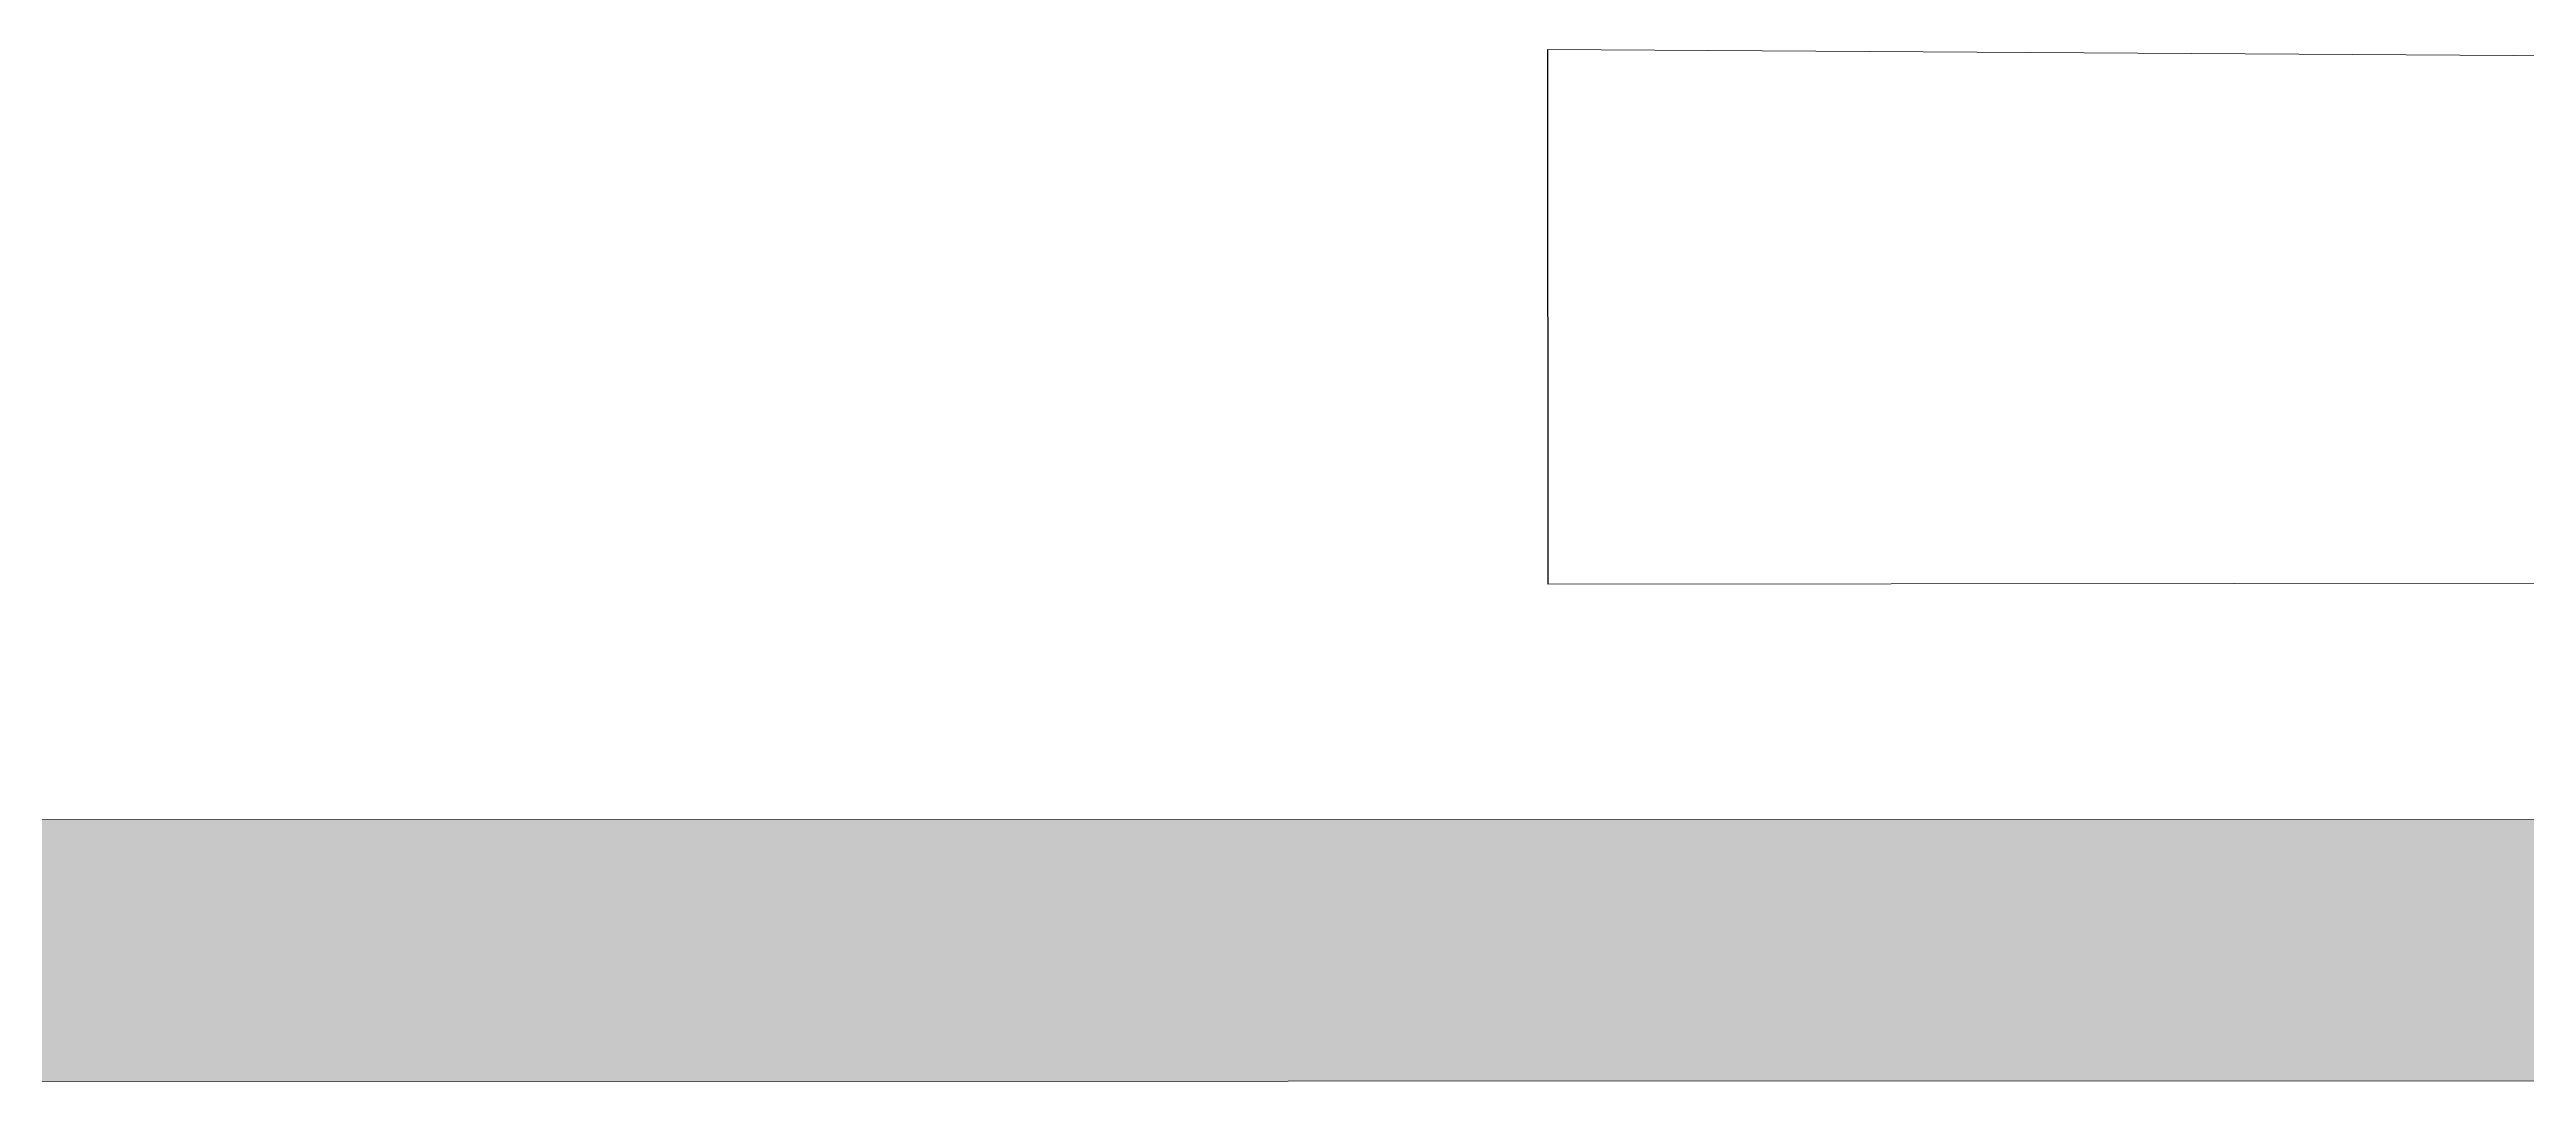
# Model space of a CAD drawing. Header units: millimetres. Extents: x -741734 to 900748, y -161760 to 44149.
# Drawn here: x -180046 to -142152, y -44088 to -28287 of the extents above; entities that cross this region are included whole.
import ezdxf

# ---------------------------------------------------------------- set-up
doc = ezdxf.new("R2010")
doc.units = ezdxf.units.MM
doc.header["$LTSCALE"] = 100
doc.header["$MEASUREMENT"] = 0
doc.layers.get('Defpoints').update_dxf_attribs({"color": 6, "lineweight": 0})
for name, color, linetype, lineweight in [('1', 1, 'Continuous', 18), ('8', 251, 'Continuous', 0), ('Trench', 30, 'Continuous', 15)]:
    doc.layers.add(name, color=color, linetype=linetype, lineweight=lineweight)
doc.styles.add('Metro-Text', font='arial.ttf')
doc.dimstyles.new('Zoom_1_200', dxfattribs={"dimscale": 0.2, "dimtxt": 1.6, "dimasz": 1, "dimexe": 0.5, "dimexo": 1, "dimgap": 0.5, "dimtad": 3, "dimdec": 0, "dimlfac": 1000, "dimdsep": 46, "dimtxsty": 'Metro-Text', "dimcen": 0, "dimclrd": 8, "dimclre": 8, "dimclrt": 7, "dimadec": 0, "dimazin": 0, "dimtfac": 1, "dimtdec": 0, "dimtix": 1, "dimtmove": 1, "dimatfit": 3, "dimfxl": 1, "dimtolj": 1, "dimlwd": -1, "dimlwe": -1, "dimarcsym": 2})

# ---------------------------------------------------------------- blocks, each defined once
blk = doc.blocks.new('*D89')
at = {"color": 8, "transparency": 16777216}
for p, q in [((-157129.8466697324, -28287.28796113321), (-157129.7466697793, -28287.28786430752)), ((-157129.846476081, -28287.48796103946), (-157121.9265214078, -36467.08412668284)), ((-157121.9263277564, -36467.28412658909), (-157121.8263278033, -36467.28402976339))]:
    blk.add_line(p, q, dxfattribs=at)
for points in [[(-157129.8131427633, -28287.48792876423), (-157129.8798093987, -28287.4879933147), (-157129.8466697324, -28287.28796113321)], [(-157121.8931880901, -36467.08409440761), (-157121.9598547255, -36467.08415895807), (-157121.9263277564, -36467.28412658909)]]:
    blk.add_solid(points, dxfattribs=at)
at = {"layer": 'Defpoints', "color": 0, "transparency": 16777216}
for p in [(-157129.8466718581, -28287.28796113527), (-157121.9263288218, -36467.28412659012), (-157121.9263277564, -36467.28412658909)]:
    blk.add_point(p, dxfattribs=at)
at = {"color": 7, "transparency": 16777216, "insert": (-157125.6231155118, -32377.2857888384), "char_height": 0.3200000000000001, "attachment_point": 5, "rotation": 270.055477046264, "style": 'Metro-Text', "bg_fill": 3, "box_fill_scale": 1.25, "bg_fill_color": 256, "bg_fill_true_color": 13158600, "bg_fill_transparency": 0}
blk.add_mtext('\\A1;8180000', dxfattribs=at)

msp = doc.modelspace()

# ---------------------------------------------------------------- hatches: boundary and pattern name
at = {"layer": '8'}
h = msp.add_hatch(dxfattribs=at)
h.set_pattern_fill('GRASS', color=256, scale=50, angle=-61.06127413423579)
h.set_pattern_definition([(90.03598324779806, (-33384.30135271559, 11158.57318737824), (-898.5894184320982, 897.461451371485), [238.125, -1557.926224]), (45.0359832477981, (-33384.30135271559, 11158.57318737824), (-898.5894185390806, 897.4614514783334), [238.125, -1031.875]), (135.0359832477981, (-33384.30135271559, 11158.57318737824), (-897.4614514783334, -898.5894185390805), [238.125, -1031.875])])
h.paths.add_polyline_path([(177066.1526040582, -39989.86066346346), (-30609.89173346269, -40046.19945780408), (-30609.89175292803, -44046.45577167159), (179277.8000409193, -43989.8607254339)])
h.paths.add_polyline_path([(-30072.93017794914, -40035.61948973626), (-249788.4264259969, -40087.5565547142), (-247576.7790569703, -44087.55649399896), (-30072.93019724847, -44035.87579602013)])

# ---------------------------------------------------------------- linework, layer by layer
at = {"layer": '1'}
for p, q in [((177066.1526040582, -39989.86066346346), (-249788.4264262633, -40087.55655472526)), ((179277.8000409193, -43989.8607254339), (-247576.7790572366, -44087.55649401002))]:
    msp.add_line(p, q, dxfattribs=at)
at = {"layer": 'Trench'}
for q in [(-157129.846671592, -28287.28796112421), (-30142.94958910509, -36344.33577774603)]:
    msp.add_line((-157121.9263287643, -36467.28412669442), q, dxfattribs=at)
at = {"layer": 'Trench', "flags": 128}
msp.add_lwpolyline([(-157129.846671592, -28287.28796112421), (-115262.6314588059, -28546.79923729599), (-79580.66178051638, -28985.37020033924)], dxfattribs=at)

# ---------------------------------------------------------------- next in the draw order: dimensions: what is measured, and where the dimension line sits
dim = msp.add_linear_dim(base=(-157121.9263277564, -36467.28412658909), p1=(-157129.8466718581, -28287.28796113527), p2=(-157121.9263288218, -36467.28412659011), angle=90.05547704626396, dimstyle='Zoom_1_200', override={"dimfxl": 4, "dimfxlon": 1, "dimtfill": 1, "dimtfillclr": 11})
dim.commit()
dim.dimension.update_dxf_attribs({"geometry": '*D89', "text_midpoint": (-157125.6231155118, -32377.2857888384)})

doc.saveas('drawing.dxf')
